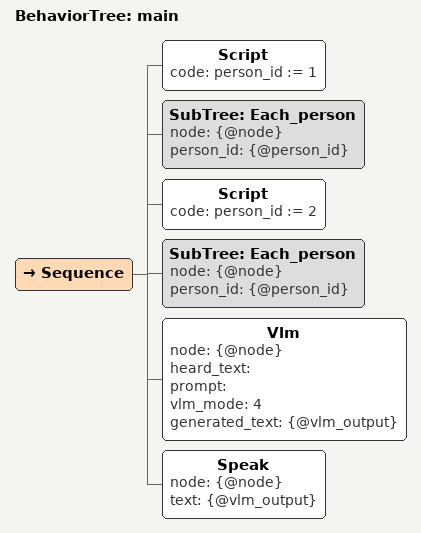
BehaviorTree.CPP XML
<?xml version="1.0" encoding="UTF-8"?>
<root BTCPP_format="4">
    <BehaviorTree ID="main">
        <Sequence>
            <Script code="person_id := 1"/>
            <SubTree ID="Each_person" node="{@node}" person_id="{@person_id}"/>
            <Script code="person_id := 2"/>
            <SubTree ID="Each_person" node="{@node}" person_id="{@person_id}"/>
            <Vlm node="{@node}" heard_text="" prompt="" vlm_mode="4" generated_text="{@vlm_output}"/>
            <Speak  node="{@node}" text="{@vlm_output}"/>
        </Sequence>
    </BehaviorTree>
</root>
